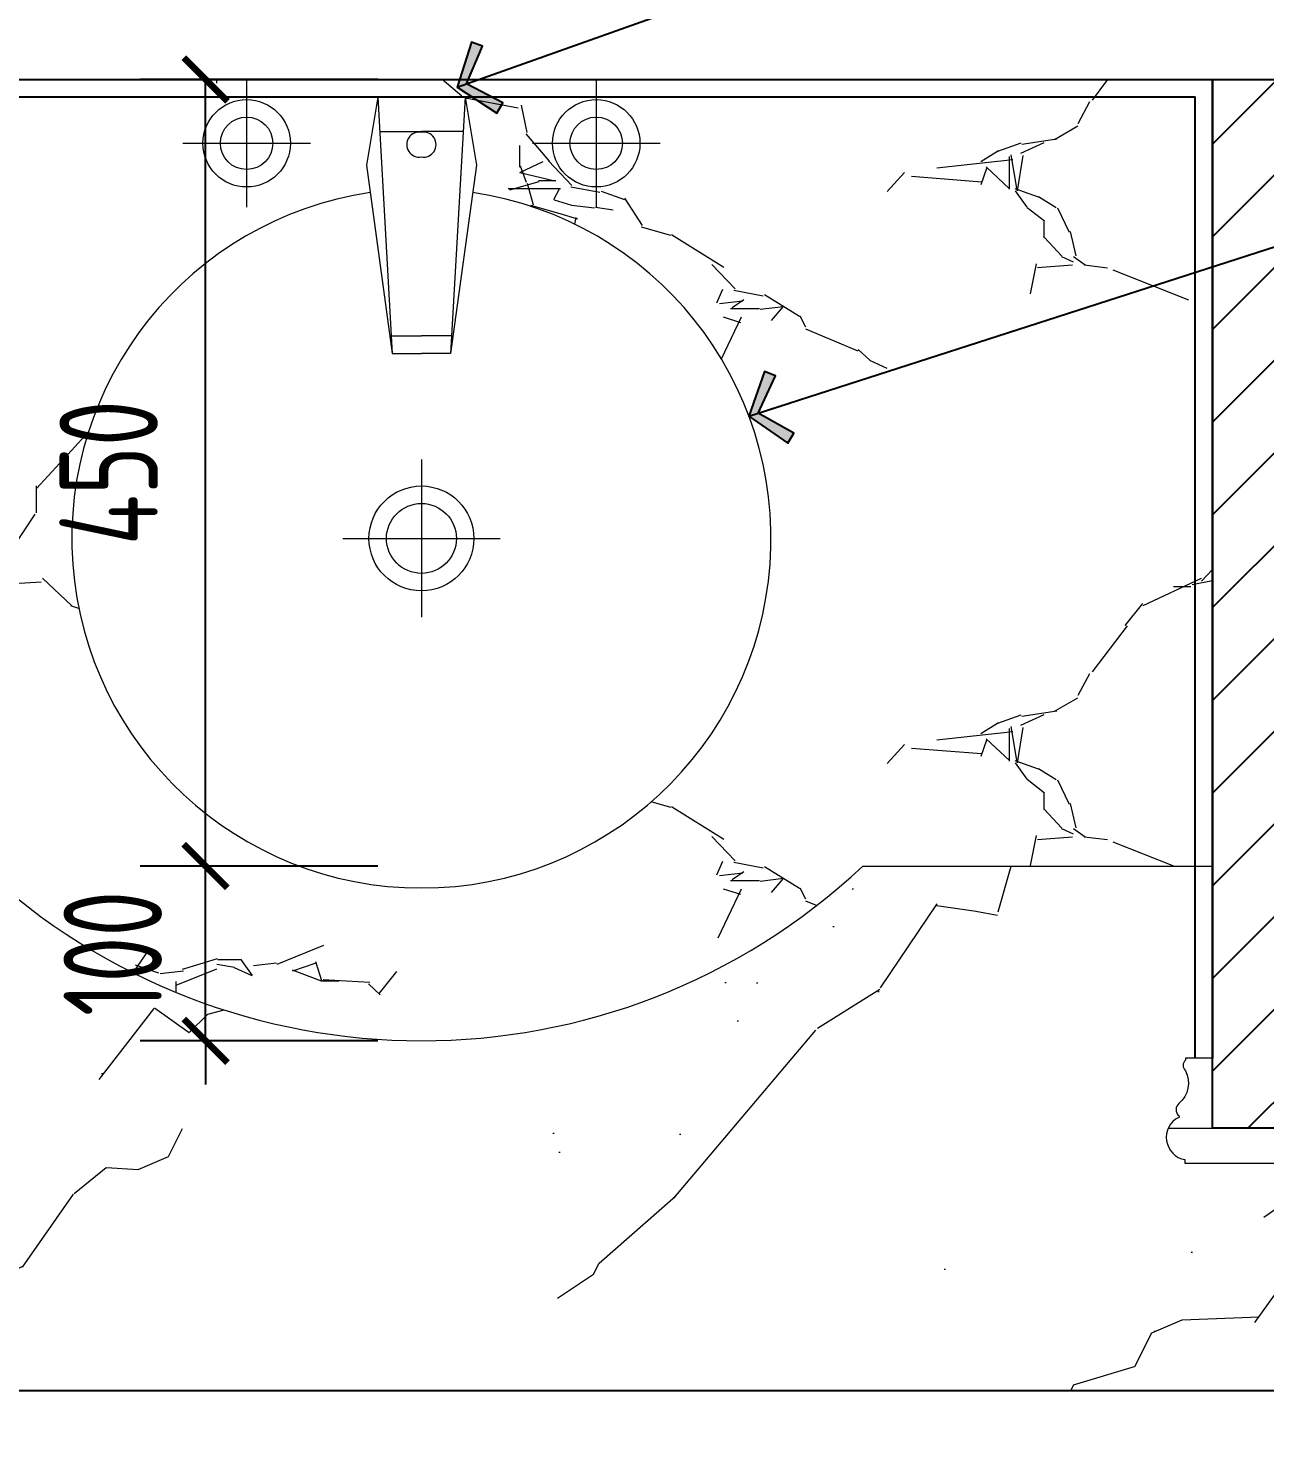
# Model space of a CAD drawing. Header units: millimetres. Extents: x 3162 to 221128, y -144913 to 11496.
# Drawn here: x 171548 to 172256, y -13994 to -13187 of the extents above; entities that cross this region are included whole.
import ezdxf
from ezdxf.xclip import XClip

# ---------------------------------------------------------------- set-up
doc = ezdxf.new("R2010")
doc.units = ezdxf.units.MM
doc.header["$LTSCALE"] = 10
doc.header["$XCLIPFRAME"] = 2
doc.linetypes.add('DASH', pattern=[8.889999999999997, 6.349999999999998, -2.54])
doc.layers.get('Defpoints').update_dxf_attribs({"color": 250})
for name, color, linetype, lineweight in [('Contour【轮廓线】', 94, 'Continuous', 0), ('FC-Hatch【平面填充】', 250, 'Continuous', 0), ('FC-Refe【标注引线】', 2, 'Continuous', 0), ('FF-FIXT【洁具】', 31, 'Continuous', 0), ('Hidden【虚线】', 136, 'DASH', 0), ('RC-dimensions', 44, 'Continuous', 0)]:
    doc.layers.add(name, color=color, linetype=linetype, lineweight=lineweight)
doc.layers.add('WALL_NEW【新建墙体】', color=4, linetype='Continuous')
doc.layers.add('WALL【墙体】', color=7, linetype='Continuous')
doc.styles.add('尺寸标注', font='ARCHS.SHX', dxfattribs={"width": 0.8})
doc.dimstyles.new('海龙1：25', dxfattribs={"dimscale": 25, "dimtxt": 2.25, "dimasz": 1, "dimexe": 1.5, "dimexo": 1, "dimgap": 1, "dimtad": 1, "dimdec": 0, "dimrnd": 5, "dimdsep": 46, "dimtxsty": '尺寸标注', "dimblk": 'ARCHTICK', "dimblk1": 'ARCHTICK', "dimblk2": 'ARCHTICK', "dimcen": 1, "dimclrd": 44, "dimclre": 44, "dimclrt": 2, "dimadec": 0, "dimazin": 0, "dimtfac": 1, "dimtdec": 0, "dimtix": 1, "dimtmove": 2, "dimatfit": 3, "dimldrblk": 'hl_arrow2', "dimfxl": 5, "dimfxlon": 1, "dimarcsym": 0})

# ---------------------------------------------------------------- blocks, each defined once
blk = doc.blocks.new('洗手台40')
at = {"color": 8}
for p, q in [((194.77239015136, 336.5144317056256), (194.77239015136, 263.4855683143396)), ((231.2868218469885, 300.0000000099972), (158.2579584557315, 300.0000000099972)), ((-31.2868218369913, 245.0592119983776), (-31.2868218369913, 154.9407880216167)), ((182.2292947167807, 231.4446210321766), (74.55684995615594, 216.7034478577116)), ((221.1244488094453, 225.0000000099972), (182.2292947167807, 231.4446210321766)), ((221.1244488094453, 225.0000000099972), (74.55684995615594, 216.7034478577116)), ((201.4337083093051, 223.885393120363), (201.4337083093051, 200.0000000099972)), ((221.1244488094453, 225.0000000099681), (221.1244488094453, 200.0000000099972)), ((74.55684995615594, 216.7034478577116), (74.55684995615594, 200.0000000099972)), ((84.65905595188812, 217.1762731822237), (84.65905595188812, 200.0000000099972)), ((13.77239015138912, 200.0000000099972), (-76.3460338253426, 200.0000000099972)), ((74.55684995615594, 183.2965521622826), (74.55684995615594, 200.0000000099972)), ((84.65905595188812, 182.8237268377415), (84.65905595188812, 200.0000000099972)), ((201.4337083093051, 176.1146068996313), (201.4337083093051, 200.0000000099972)), ((221.1244488094453, 175.0000000099971), (221.1244488094453, 200.0000000099972)), ((221.1244488094453, 175.0000000099971), (74.55684995615594, 183.2965521622826)), ((182.2292947167807, 168.5553789877886), (74.55684995615594, 183.2965521622826)), ((221.1244488094453, 175.0000000099971), (182.2292947167807, 168.5553789877886)), ((194.77239015136, 136.5144317056256), (194.77239015136, 63.48556831433961)), ((231.2868218469885, 100.0000000099971), (158.2579584557315, 100.0000000099971))]:
    blk.add_line(p, q, dxfattribs=at)
for centre, radius in [((194.7723901513891, 300.0000000099972), 25), ((194.7723901513891, 300.0000000099972), 15), ((-31.2868218369913, 200.0000000099972), 30), ((-31.2868218369913, 200.0000000099972), 20), ((194.7723901513891, 100.0000000099971), 25), ((194.7723901513891, 100.0000000099971), 15)]:
    blk.add_circle(centre, radius, dxfattribs=at)
blk.add_arc((-31.2868218369913, 200.0000000099972), 200, 8.423791204247447, 351.5762087957526)
for centre, start, end in [((194.0437390168881, 201.1838002622972), 350.5252287985693, 189.4747712014305), ((194.0437390168881, 198.8161997576971), 170.5252287985695, 9.474771201430505)]:
    blk.add_arc(centre, 7.191400878313288, start, end, dxfattribs=at)
blk = doc.blocks.new('海龙_05091009')
at = {"layer": 'FC-Hatch【平面填充】'}
h = blk.add_hatch(dxfattribs=at)
h.set_pattern_fill('大理石', color=256, scale=80, angle=333, pattern_type=2)
h.set_pattern_definition([(14.98721250000001, (1575.372589352904, -64.30908895426182), (1241.351375111815, 215.9785313980032), [16.14434959999999, -3374.16872]), (41.19859049999996, (1350.090465805479, 22.19526512091397), (1135.500916414929, 1118.390646746497), [58.15978000000001, -4013.02472]), (33.94539589999999, (1326.323460087464, 1.982168237958831), (792.2840801709407, 444.7897550861608), [24.7095112, -5164.287839999998]), (63.00000000000001, (1346.821735660123, 15.78002099797595), (449.0672881909373, -228.8112118687317), [7.199996799999999, -748.7999519999997]), (44.56505110000001, (1564.558297019706, -74.96042422699246), (343.2168194016759, 673.6009315118897), [15.178932, -1578.60896]), (144.469234, (1564.558297019706, -74.96042422699246), (-449.0672829246242, 228.8112155667902), [24.2684968, -5072.115839999999]), (52.2157021, (1513.373739071699, -101.4054231339323), (1821.934552081308, 2465.592503723007), [51.3061416, -5335.838320000001]), (35.13299610000002, (1280.103458860547, 276.035650480866), (3512.353220693107, 2452.759840897297), [118.0948752, -24681.828]), (333, (1336.892180920942, 371.5026143953147), (343.2168178030975, 673.6009322864061), [0, -504]), (37.98310650000001, (1690.114477589923, 345.9104374977651), (1927.78502079079, 1563.180361013861), [79.45413839999998, -8263.229599999997]), (54.43911039999998, (1727.673782445126, -8.57806220070779), (3987.085911443302, 5604.78592154266), [112.8574336, -23587.2016]), (55.87498360000002, (1510.670519158069, 178.7577395172993), (2165.151341363035, 3139.19346390183), [58.0482544, -12132.0848]), (49.75948000000007, (1393.851693727462, 60.50342442151305), (1478.717739676675, 1791.991573602504), [125.7425912, -13077.228]), (333, (1324.01415393535, 96.50159359319514), (343.2168178030975, 673.6009322864061), [0, -504]), (333, (1327.555675865507, 85.61440001203663), (343.2168178030975, 673.6009322864061), [0, -504]), (333, (1396.433944124255, 95.93254014057676), (343.2168178030975, 673.6009322864061), [0, -504]), (333, (1422.417286641917, 182.6026984941818), (343.2168178030975, 673.6009322864061), [0, -504]), (32.03624340000004, (1475.081118778631, 156.4876948008677), (792.2840719578523, 444.7897585500109), [41.98285120000001, -8774.416]), (333, (1509.993236342554, 177.536071205599), (343.2168178030975, 673.6009322864061), [0, -504]), (333, (1440.522146650764, 182.4605095879378), (343.2168178030975, 673.6009322864061), [0, -504]), (333, (1484.21259924474, 214.6950623249977), (343.2168178030975, 673.6009322864061), [0, -504]), (333, (1429.500109366454, 160.8285434216886), (343.2168178030975, 673.6009322864061), [0, -504]), (23.19442889999998, (1666.423395635414, -17.77317588461665), (792.2841054818228, 444.7897195984968), [18.7446008, -3917.621200000001]), (63.00000000000001, (1656.617201567424, -37.01891538147538), (449.0672881909373, -228.8112118687317), [21.5999984, -734.3999679999997]), (16.66778010000003, (1621.654070873824, -47.4869316874756), (2033.635493811864, 660.7682234252862), [36.4965752, -7627.78392]), (63.00000000000001, (1618.385337822932, -53.9021815128508), (449.0672881909373, -228.8112118687317), [7.199996799999999, -748.7999519999997]), (12.80557099999995, (1590.967770070725, -60.13410166584073), (1241.351377112339, 215.9785471857135), [28.1169, -5876.43176]), (333, (1547.958731033323, 18.72680498118643), (343.2168178030975, 673.6009322864061), [0, -504]), (333, (1668.122709029943, -16.87071620449933), (343.2168178030975, 673.6009322864061), [0, -504]), (333, (1668.122709029943, -16.87071620449933), (343.2168178030975, 673.6009322864061), [0, -504]), (2.357753500000008, (1683.652941049142, -10.39056903633536), (1690.418676736538, -12.83269654880882), [44.05814160000001, -4582.04688]), (333, (1689.256925721827, 28.47583480897811), (343.2168178030975, 673.6009322864061), [0, -504]), (119.3099319999999, (1690.114477589923, 345.9104374977651), (-554.9177643962574, 1131.22333714176), [51.91993679999999, -5399.67352]), (341.13010235, (1595.168675080982, 281.1572554451995), (4833.889660654136, -1614.511172777954), [50.9116848, -10640.5424]), (20.86240520000002, (1488.125672378679, 319.5368898946654), (2825.919599340501, 1105.557944392456), [67.96705039999999, -14205.1128]), (347.6208739, (1376.683626818936, 343.9964570965058), (3037.62054449714, -699.2663033544562), [114.0946975999999, -11865.84719999999]), (333, (1434.632379480812, 367.1148719010636), (343.2168178030975, 673.6009322864061), [0, -504]), (351.4349488, (1543.235615339617, 226.8109837395823), (2139.485954396335, -241.6439154804947), [22.7684016, -4758.595279999998]), (349.6992442, (1565.750089971472, 223.4200312521825), (449.0672981576216, -228.8111668869144), [12.52836559999999, -2618.428719999999]), (74.09372299999997, (1578.076533361571, 221.1797708943814), (1504.383109666753, 5172.828906972029), [62.3653728, -13034.3624]), (333, (1535.383758139978, 279.4488077068927), (343.2168178030975, 673.6009322864061), [0, -504]), (333, (1595.575991515121, 282.5407557620312), (343.2168178030975, 673.6009322864061), [0, -504]), (333, (1495.234687012787, 236.3271275711704), (343.2168178030975, 673.6009322864061), [0, -504]), (333, (1510.991300705849, 409.9521070472837), (343.2168178030975, 673.6009322864061), [0, -504]), (333, (1474.648853316095, 392.1388370914574), (343.2168178030975, 673.6009322864061), [0, -504]), (17.14490259999994, (1610.366831448111, 374.4227693778449), (2033.635493106662, 660.7682246893833), [56.85771599999998, -11883.2616]), (27.58294469999995, (1551.636691068539, 343.7416519256367), (792.2841028408569, 444.7897141689042), [66.2613032, -13848.6104]), (333, (1611.198046385114, 374.5607853317306), (343.2168178030975, 673.6009322864061), [0, -504]), (333, (1528.831190117896, 373.6142547077978), (343.2168178030975, 673.6009322864061), [0, -504]), (333, (1611.198046385114, 374.5607853317306), (343.2168178030975, 673.6009322864061), [0, -504]), (333, (1551.17238806287, 342.6579089672923), (343.2168178030975, 673.6009322864061), [0, -504]), (48.06858279999997, (1643.344136587773, 264.6913833708968), (1478.717734638305, 1791.991576644941), [18.6290088, -3893.46288]), (63.00000000000001, (1655.792795809611, 278.5503442691224), (449.0672881909373, -228.8112118687317), [75.59999999999998, -680.4000000000002]), (23.19442889999998, (1878.738363336611, 520.5068558447018), (792.2841054818228, 444.7897195984968), [18.7446008, -3917.621200000001]), (333, (1681.416521705243, 441.1908483972584), (343.2168178030975, 673.6009322864061), [0, -504]), (333, (1692.173325018018, 426.6272862242548), (343.2168178030975, 673.6009322864061), [0, -504]), (333, (1641.797748031553, 470.4602004740482), (343.2168178030975, 673.6009322864061), [0, -504]), (333, (1754.36652119756, 513.0129977723989), (343.2168178030975, 673.6009322864061), [0, -504]), (26.13010230000004, (1780.523829606318, 449.3384293195922), (792.2841064144502, 444.7897196688073), [35.99999840000001, -7523.999679999999]), (63.00000000000001, (1752.739611385448, 394.8088307520666), (449.0672881909373, -228.8112118687317), [61.19999839999999, -694.799984]), (333, (1753.359887953942, 395.8567929222045), (343.2168178030975, 673.6009322864061), [0, -504]), (356.1985905, (1860.500723934507, 521.7186510413958), (1690.418671228329, -12.83270382576938), [18.2778568, -3820.07168]), (39.03751099999994, (1851.320796297216, 514.2749353285217), (1135.500912161022, 1118.39064111603), [11.818628, -2470.09344]), (39.03751099999994, (1842.140864691959, 506.8312153523983), (1135.500912161022, 1118.39064111603), [11.818628, -2470.09344]), (54.86989759999999, (1812.84449866935, 465.1932170418514), (2165.15137829361, 3139.193446897884), [50.91168479999999, -10640.54239999999]), (63.00000000000001, (1895.967907687926, 527.8894641321747), (449.0672881909373, -228.8112118687317), [18.0000016, -737.999984]), (333, (1858.08108543705, 575.4763854578486), (343.2168178030975, 673.6009322864061), [0, -504])])
edge = h.paths.add_edge_path()
edge.add_line((2321.243279597679, 937.5224734515867), (2320.000000000037, 937.5224734515867))
edge.add_line((2320.000000000037, 937.5224734515867), (2320, 982.5224734515832))
edge.add_line((2320, 982.5224734515832), (2379.625000003136, 982.5224734516304))
edge.add_line((2379.625000003136, 982.5224734516304), (2379.625000003128, 997.1561478196637))
edge.add_line((2379.625000003128, 997.1561478196637), (2400.599579224872, 997.156147819678))
edge.add_line((2400.599579224872, 997.156147819678), (2400.599579222588, 1014.694195209271))
edge.add_line((2400.599579222588, 1014.694195209271), (2396.500000001368, 1014.694195209267))
edge.add_line((2396.500000001368, 1014.694195209267), (2396.500000001353, 1029.143232837046))
edge.add_ellipse((2408.650000000278, 1023.39182408524), major_axis=(-8.591347391677326, 8.591347391677326), ratio=0.9999999999849964, start_angle=-30.367717521194777, end_angle=45.00000000048118, ccw=False)
edge.add_ellipse((2433.388642290527, 918.4525327361116), major_axis=(-0.09305673498679147, 119.9626939101849), ratio=0.9999999997414024, start_angle=342.4479810667443, end_angle=373.35889258860044, ccw=False)
edge.add_ellipse((2517.764826339823, 1171.7420876178), major_axis=(1.729449881482552, 147.0286309752031), ratio=0.999999999723832, start_angle=161.5022176041932, end_angle=176.9432310338973)
edge.add_ellipse((2515.223061127574, 1154.520208189082), major_axis=(-91.70875193011457, 91.70875193011456), ratio=0.9999999999995047, start_angle=131.8947845400374, end_angle=141.4866323429572)
edge.add_ellipse((2532.529512476504, 1006.531890273389), major_axis=(-13.65154796016119, 13.65154796016119), ratio=0.9999999999983596, start_angle=288.4569078769873, end_angle=322.9030174347773)
edge.add_ellipse((2534.019482170079, 1026.119634972248), major_axis=(5.920311599399759, 5.920311599399776), ratio=0.9999999999975128, start_angle=232.2897858302357, end_angle=289.0629324597223)
edge.add_ellipse((2489.269749677879, 1350.94828343697), major_axis=(-0.05919768390635017, 336.2688118382371), ratio=0.9999999997363276, start_angle=173.9083078491707, end_angle=187.8200444774341, ccw=False)
edge.add_ellipse((2443.838092152699, 931.0959119207691), major_axis=(-0.0253909486387245, 86.03668006579062), ratio=0.9999999997431008, start_angle=353.4387973684427, end_angle=373.2694629699254)
edge.add_line((2419.400420777442, 1013.939192475736), (2419.400420775448, 997.1561478196927))
edge.add_line((2419.400420775448, 997.1561478196927), (2429.574999997961, 997.1561478197))
edge.add_line((2429.574999997961, 997.1561478197), (2440.374999996842, 997.1561478197071))
edge.add_line((2440.374999996842, 997.1561478197071), (2440.37499999685, 982.5224734516812))
edge.add_line((2440.37499999685, 982.5224734516812), (3121.495011010776, 982.5224734522343))
edge.add_arc((3105.497971753786, 989.9447767670572), 17.63507446785964, 335.1096515156199, 392.8315172542846)
edge.add_arc((3144.068385007893, 1015.811013415485), 28.81009219572102, 183.0838361765841, 214.4681608903187, ccw=False)
edge.add_line((3115.300013084977, 1014.26111366694), (3115.300013084925, 1023.546582887171))
edge.add_arc((3111.51203329274, 1023.191576657311), 3.804578863584172, 5.354072615896152, 84.64592781936508)
edge.add_line((3111.867039493823, 1026.979556452192), (3111.867039493809, 1041.58949985724))
edge.add_arc((3111.344316802068, 1045.545196140072), 3.990084221477241, 277.5276960135319, 352.4723039864749)
edge.add_line((3115.300013084903, 1045.022473448331), (3134.999999999964, 1045.022473448345))
edge.add_line((3134.999999999964, 1045.022473448345), (3134.999999999964, 1125.000000000003))
edge.add_line((3134.999999999964, 1125.000000000003), (3084.999999999936, 1125.000000000003))
edge.add_line((3084.999999999936, 1125.000000000003), (2369.999999999985, 1124.999999999996))
edge.add_line((2369.999999999985, 1124.999999999996), (2319.999999999978, 1124.999999999996))
edge.add_line((2319.999999999978, 1124.999999999996), (2319.999999999978, 1075.000000000011))
edge.add_line((2319.999999999978, 1075.000000000011), (2199.999999999978, 1075.000000000011))
edge.add_line((2199.999999999978, 1075.000000000011), (2199.999999999978, 1225.000000000004))
edge.add_line((2199.999999999978, 1225.000000000004), (1999.999999999978, 1225.000000000004))
edge.add_arc((1747.499999999971, 1493.781249999982), 368.7812499999879, 226.7889455147223, 313.2110544852801, ccw=False)
edge.add_line((1494.999999999978, 1224.999999999996), (1294.999999999978, 1224.999999999996))
edge.add_line((1294.999999999978, 1224.999999999996), (1294.999999999978, 1075.000000000014))
edge.add_line((1294.999999999978, 1075.000000000014), (1174.999999999978, 1075.000000000014))
edge.add_line((1174.999999999978, 1075.000000000014), (1174.999999999978, 75.04494690475985))
edge.add_line((1174.999999999978, 75.04494690475984), (1345.000000003965, 75.04494690475984))
edge.add_line((1345.000000003965, 75.04494690475984), (1344.99999971041, 94.74493292564148))
edge.add_arc((1344.477276959718, 98.70062920068813), 3.990084221479356, 277.5276968673742, 352.4723048402792)
edge.add_line((1348.432973250347, 98.17790656789292), (1363.042916655395, 98.17790678560051))
edge.add_arc((1366.830896444982, 98.53291304312731), 3.804578863582156, 185.3540730343823, 275.3540734690384)
edge.add_line((1367.185902731246, 94.74493325623187), (1372.66155999506, 94.74493333779901))
edge.add_arc((1374.211460171966, 65.97656143796121), 28.81009219571755, 55.53183996359951, 93.0838370297185, ccw=False)
edge.add_arc((1400.077696245607, 104.5469750775301), 17.63507446785494, 237.168483599412, 274.8445548097826)
edge.add_line((1401.567026231205, 86.97490212978664), (1401.567026279124, 83.75941827702991))
edge.add_line((1401.567026279124, 83.75941827702991), (1404.99999987021, 83.75941832818353))
edge.add_line((1404.99999987021, 83.75941832818353), (1405.000000000065, 75.04494690474529))
edge.add_line((1405.000000000065, 75.04494690474529), (2107.134498701467, 75.04494690474166))
edge.add_line((2107.134498701467, 75.04494690474166), (2107.134498831321, 83.75941832817989))
edge.add_line((2107.134498831321, 83.75941832817989), (2110.567472422408, 83.75941827702626))
edge.add_line((2110.567472422408, 83.75941827702626), (2110.567472470328, 86.974902129783))
edge.add_arc((2112.056802455925, 104.5469750775264), 17.63507446785494, 265.1554451902175, 302.8315164007059)
edge.add_arc((2137.923038529567, 65.97656143795757), 28.81009219571756, 93.08383532275468, 124.46816003632819, ccw=False)
edge.add_line((2136.373139209732, 94.7449333839686), (2145.658608429963, 94.74493324565263))
edge.add_arc((2145.30360225655, 98.53291304312373), 3.804578863582156, 275.3540717621044, 354.6459269656176)
edge.add_line((2149.091582046138, 98.17790678559686), (2163.701525451186, 98.1779065678893))
edge.add_arc((2167.657221741814, 98.70062920068449), 3.990084221479356, 187.5276951597206, 262.4723031326258)
edge.add_line((2167.134498991123, 94.74493292563784), (2167.134498697567, 75.0449469047562))
edge.add_line((2167.134498697567, 75.0449469047562), (3134.999999999964, 75.04494690475258))
edge.add_line((3134.999999999964, 75.04494690475258), (3134.999999999964, 105.0224734562252))
edge.add_line((3134.999999999964, 105.0224734562252), (3115.300013085675, 105.0224734562107))
edge.add_arc((3111.344316802839, 104.4997507644584), 3.990084221477241, 7.527696013680437, 82.47230398657852)
edge.add_line((3111.867039494573, 108.455447047294), (3111.867039494559, 123.0653904523424))
edge.add_arc((3111.512033293475, 126.8533702472232), 3.804578863586188, 275.3540721806349, 365.3540726154599)
edge.add_line((3115.30001308566, 127.2083764770541), (3115.300013085682, 132.684033740843))
edge.add_arc((3144.068385008614, 134.2339334891039), 28.81009219571645, 145.5318391101509, 183.0838361760191, ccw=False)
edge.add_arc((3105.497971754456, 160.1001701374625), 17.63507446785693, 327.1684827452268, 364.8445539560461)
edge.add_line((3123.070044724395, 161.5894998612275), (3126.285528577151, 161.5894998612311))
edge.add_line((3126.285528577151, 161.5894998612311), (3126.285528577151, 167.569064975607))
edge.add_arc((3134.99999999992, 982.5224734522452), 814.9999999999188, 183.1651803021789, 269.38734730299905, ccw=False)
at = {"layer": 'FF-FIXT【洁具】'}
h = blk.add_hatch(dxfattribs=at)
h.set_pattern_fill('AA大理石深SC800', color=8, scale=700, pattern_type=2)
h.set_pattern_definition([(177.769103, (2571252.35094, -1700751.01409001), (-700.0000218348542, -2.69020922067e-05), [40.03034, -8366.340499999998]), (28.1136392, (2571232.35096, -1700713.61610001), (700.0000027853148, 327.2319676459456), [26.45460999999999, -5529.008239999996]), (76.6298055, (2571232.35096, -1700660.63569001), (-1.04846836949e-05, 327.2319275039206), [14.41495999999999, -3012.719009999998]), (106.9928189999999, (2571235.68429, -1700637.26199001), (6.7219320804e-06, 327.231922176649), [11.40565999999999, -2383.788749999999]), (21.83558970000001, (2571232.35096, -1700613.88829001), (699.9999951685005, 327.231900595305), [25.13679, -5253.585259999999]), (17.3096175, (2571235.68429, -1700607.65528001), (700.0000144967167, 327.2319688743376), [10.47438, -2189.14444]), (162.690382, (2571212.35098, -1700749.45582001), (-700.0000324685388, 327.2319081532297), [20.94876, -2178.67006]), (125.490837, (2571192.35093, -1700743.22281001), (-4.31308433024e-05, 327.2319010970212), [17.22433999999999, -1188.48149]), (162.690382, (2571182.35094, -1700729.19859001), (-700.0000324685388, 327.2319081532297), [10.47438, -2189.14444]), (136.925518, (2571172.35095, -1700726.08212001), (-1.94120411301e-05, 327.2319100642796), [22.81649999999999, -935.4751699999997]), (3.344234399999999, (2571129.01766, -1700712.05790001), (700.0000129823732, 4.66680983385e-05), [26.71214, -5582.84048]), (10.5914065, (2571112.35094, -1700715.17437001), (1400.000030953868, 327.2319727253873), [16.95554, -3543.70772]), (0, (2571102.350957402, -1700715.174386235), (700, 327.23194), [9.999997, -689.99994]), (103.370194, (2571232.35096, -1700713.61610001), (-5.47624203248e-05, 327.2319113169932), [14.41489, -3012.71901]), (90, (2571229.017623402, -1700699.591896235), (700, -4.29e-14), [10.907729, -316.32419]), (90, (2571229.017623402, -1700688.684146235), (700, -4.29e-14), [10.907729, -316.32419]), (78.99512109999998, (2571229.017629999, -1700677.77645001), (-2.71813171915e-05, 327.2319558919686), [17.46184999999998, -3649.521889999999]), (90, (2571232.350960402, -1700626.354256234), (700, -4.29e-14), [12.465978, -314.76592]), (6.6658365, (2571222.35097, -1700609.21355001), (699.9999705167868, 1.27228728733e-05), [13.42411, -2805.632620000001]), (160.679045, (2571222.35097, -1700609.21355001), (-699.9999936553146, 327.2319330049835), [14.12907999999999, -2952.978349999998]), (47.48599590000001, (2570939.01764, -1700814.90218001), (700.0000004575118, 654.4639247861652), [14.79793, -3092.76646]), (6.157180300000002, (2570949.017630001, -1700803.99450001), (2800.00001973066, 327.231928429934), [43.58473, -9109.2134]), (31.9352432, (2570992.350990001, -1700799.31969001), (699.9999716429121, 327.2319318524933), [11.78345, -2462.74511]), (19.3209546, (2571002.350980001, -1700793.08675001), (699.9999959398247, 327.2319281180617), [14.12908, -2952.97835]), (8.856872300000001, (2571015.6843, -1700788.41201001), (699.9999634920426, 5.45515681655e-05), [20.24134, -2105.10111]), (30.29957, (2571035.684279999, -1700785.29547001), (700.0000165525327, 327.2319737808297), [15.44284, -3227.55244]), (61.8626245, (2571049.0176, -1700777.50426001), (-3.71941187932e-05, 327.2319357782109), [14.13664, -1470.21231]), (52.94733950000001, (2571055.684295, -1700765.03832401), (700.0000045539502, 981.6958246126093), [33.192334, -6937.19747]), (51.26399599999999, (2571075.68431, -1700738.54807001), (699.9999970027452, 981.6958528730936), [15.98128, -3340.083040000001]), (25.0548758, (2571085.684300001, -1700726.08212001), (699.9999991529894, -3.3399269572e-06), [36.79571, -735.9142700000001]), (47.48599590000001, (2571119.0176, -1700710.49963001), (700.0000004575118, 654.4639247861652), [14.79793, -3092.76646]), (31.9352432, (2571129.01766, -1700699.59188001), (699.9999716429121, 327.2319318524933), [11.78345, -2462.74511]), (56.6470201, (2571139.017650001, -1700693.35894001), (700.0000012262352, 981.6958188050078), [24.25143, -5068.55181]), (90, (2571152.350956401, -1700673.101726234), (700, -4.29e-14), [15.582476, -311.64945]), (47.48599590000001, (2571152.35097, -1700657.51922001), (700.0000004575118, 654.4639247861652), [29.59586, -3077.96853]), (47.48599590000001, (2571172.35095, -1700635.70372001), (700.0000004575118, 654.4639247861652), [14.79793, -3092.76646]), (19.3209546, (2571182.35094, -1700624.79604001), (699.9999959398247, 327.2319281180617), [14.12908, -2952.97835]), (56.23782330000001, (2571195.684330001, -1700620.12130001), (699.9999625357982, 981.6958534515601), [29.98968000000001, -6267.840880000002]), (25.0548758, (2571015.6843, -1700794.64495001), (699.9999991529894, -3.3399269572e-06), [14.71827, -757.9917100000001]), (80.6556929, (2571012.35097, -1700814.90218001), (2.62425482442e-05, 327.2319152333424), [20.52966999999998, -4290.693539999995]), (160.679045, (2571025.68429, -1700819.57692001), (-699.9999936553146, 327.2319330049835), [14.12907999999999, -2952.978349999998]), (148.064756, (2571035.684279999, -1700825.80993001), (-699.9999670738925, 327.2319416263366), [11.78345, -2462.74511]), (115.424913, (2571042.35094, -1700839.83415001), (-700.0000289623572, 1636.159719665724), [15.52816999999999, -3245.382769999999]), (103.370194, (2571045.68427, -1700853.85837001), (-5.47624203248e-05, 327.2319113169932), [14.41489, -3012.71901]), (144.961427, (2571052.35093, -1700858.53311001), (-700.0000265047787, 654.4638883816218), [8.142330000000001, -1701.74844]), (173.334163, (2571065.68432, -1700860.09138001), (-699.9999705167868, 1.88315250074e-05), [13.42411, -2805.632620000001]), (158.418473, (2571109.01761, -1700877.23207001), (-4199.999994717964, 1636.159741988217), [46.60026000000001, -9739.449300000004]), (78.99512109999998, (2571022.35096, -1700875.67387001), (-2.71813171915e-05, 327.2319558919686), [17.46184999999998, -3649.521889999999]), (4.4550498, (2571025.68429, -1700858.53311001), (700.0000103780479, 4.37183556468e-05), [20.06059999999999, -4192.667779999996]), (154.945124, (2571045.68427, -1700856.97491001), (-699.9999991529895, -8.964658238e-07), [7.359169999999998, -765.3508099999997]), (132.514004, (2571039.01761, -1700853.85837001), (-699.9999993152568, 654.4639260078957), [14.79793, -3092.76646]), (90, (2571029.017627402, -1700842.950636235), (700, -4.29e-14), [9.349487, -317.88246]), (142.076999, (2571029.01762, -1700833.60114001), (-700.0000234849623, 654.4638439168956), [12.67686, -2649.46857]), (125.490837, (2571019.01763, -1700825.80993001), (-4.31308433024e-05, 327.2319010970212), [11.48294, -1194.22296]), (99.34430699999999, (2571012.35097, -1700816.46045001), (-2.56714207794e-05, 327.2319152333425), [20.52959999999999, -4290.693539999995]), (90, (2571009.017626401, -1700814.902196235), (700, -4.29e-14), [18.698967, -308.53291]), (136.925518, (2571009.01764, -1700814.90218001), (-1.94120411301e-05, 327.2319100642796), [18.25319999999998, -940.0384699999997]), (70.3775316, (2570992.350990001, -1700811.78571001), (1.97212043057e-05, 327.2319139182212), [9.92593, -2074.51804]), (175.54495, (2570992.350990001, -1700811.78571001), (-700.0000158154352, -2.36266839246e-05), [40.12119999999995, -4172.607179999995]), (148.064756, (2571589.01762, -1700888.13982001), (-699.9999670738925, 327.2319416263366), [23.56697, -2450.96166]), (35.0385725, (2571549.01766, -1700883.46508001), (700.0000322160538, 654.4638822729693), [8.142329999999994, -1701.748439999999]), (6.6658365, (2571565.68431, -1700883.46508001), (699.9999705167868, 1.27228728733e-05), [13.42411, -2805.632620000001]), (162.690382, (2571555.68432, -1700891.25629001), (-700.0000324685388, 327.2319081532297), [10.47438, -2189.14444]), (64.57508639999999, (2571542.35093, -1700919.30480001), (699.9999828757738, 1636.159742388292), [31.05627, -3229.8546]), (0, (2571549.017625401, -1700883.465096235), (700, 327.23194), [16.666664, -683.3332799999997]), (118.137375, (2571592.35095, -1700894.37283001), (-2.16776039619e-05, 327.231902767106), [7.068319999999999, -1477.28063]), (157.435521, (2571622.350990001, -1700906.83878001), (-699.9999874848523, 327.2318952315563), [32.48693, -6789.768370000001]), (136.925518, (2571629.01765, -1700913.07179001), (-1.94120411301e-05, 327.2319100642796), [9.126599999999991, -949.1650699999997]), (154.945124, (2571639.017640001, -1700917.74653001), (-699.9999991529895, -8.964658238e-07), [11.03871999999999, -761.6712599999997]), (49.4476465, (2571572.35097, -1700889.69809001), (700.0000125685068, 981.6957893253647), [10.25416, -2143.11958]), (51.26399599999999, (2571349.017650001, -1700621.67950001), (699.9999970027452, 981.6958528730936), [15.98128, -3340.083040000001]), (136.925518, (2571349.017650001, -1700621.67950001), (-1.94120411301e-05, 327.2319100642796), [9.126599999999991, -949.1650699999997]), (176.655765, (2571342.35099, -1700615.44656001), (-700.0000170658069, -1.58823139973e-05), [26.71213999999999, -5582.840479999997]), (106.9928189999999, (2571315.68428, -1700613.88829001), (6.7219320804e-06, 327.231922176649), [11.40565999999999, -2383.788749999999]), (19.3209546, (2571299.01763, -1700607.65528001), (699.9999959398247, 327.2319281180617), [14.12908, -2952.97835]), (159.49524, (2571315.68428, -1700613.88829001), (-700.0000066322148, 327.2319549341255), [17.79407, -3718.95475]), (180, (2571325.684291403, -1700613.888306235), (-699.9999999999999, 327.2319400000001), [9.999997, -689.99994]), (22.2465213, (2571289.01764, -1700602.98054001), (700.000019810074, 327.231925235397), [28.8113, -6021.557009999998]), (6.6658365, (2571275.68432, -1700604.53881001), (699.9999705167868, 1.27228728733e-05), [13.42411, -2805.632620000001]), (52.1215557, (2571445.684290001, -1700866.32439001), (700.0000224701641, 981.695827684819), [21.71596, -4538.631579999998]), (78.99512109999998, (2571459.01761, -1700849.18363001), (-2.71813171915e-05, 327.2319558919686), [17.46184999999998, -3649.521889999999]), (162.690382, (2571462.35094, -1700832.04294001), (-700.0000324685388, 327.2319081532297), [10.47438, -2189.14444]), (164.332014, (2571452.35095, -1700828.92640001), (-1399.999966877165, 327.2319562889492), [17.30988, -3617.75911]), (104.970339, (2571435.6843, -1700824.25166001), (-3.98452299114e-05, 327.2319457299223), [12.90394, -2696.924020000001]), (109.622468, (2571432.35097, -1700811.78571001), (-1.74366945244e-05, 327.2319139182212), [9.92593, -2074.51804]), (90, (2571429.017626402, -1700802.436246235), (700, -4.29e-14), [12.465978, -314.76592]), (25.0548758, (2571429.01764, -1700805.55270001), (699.9999991529894, -3.3399269572e-06), [14.71827, -757.9917100000001]), (166.8440389999999, (2571449.01762, -1700810.227440009), (-699.999993265624, 327.2319035283254), [20.53905, -1417.1955]), (0, (2571439.017623402, -1700810.227456235), (700, 327.23194), [9.999997, -689.99994]), (15.667986, (2571422.35098, -1700814.90218001), (1399.999966877165, 327.2319562889487), [17.30988, -3617.75911]), (180, (2571439.017623401, -1700814.902196235), (-699.9999999999999, 327.2319400000001), [16.666664, -683.3332799999997]), (180, (2571452.350957402, -1700814.902196235), (-699.9999999999999, 327.2319400000001), [13.333334, -686.6666100000001]), (61.8626245, (2571449.01762, -1700821.135190009), (-3.71941187932e-05, 327.2319357782109), [7.068319999999999, -1477.28063]), (162.690382, (2571459.01761, -1700824.25166001), (-700.0000324685388, 327.2319081532297), [10.47438, -2189.14444]), (173.334163, (2571472.35093, -1700825.80993001), (-699.9999705167868, 1.88315250074e-05), [13.42411, -2805.632620000001]), (171.143127, (2571482.35099, -1700827.36820001), (-699.9999742697107, -6.0616413583e-06), [10.12067, -2115.22178]), (13.15596, (2571292.35097, -1700738.54807001), (699.9999830447252, 327.2319594738101), [13.6927, -1424.04185]), (146.796701, (2571292.35097, -1700738.54807001), (-1400.000000335004, 981.6958515878916), [19.91877999999999, -4163.01753]), (118.137375, (2571275.68432, -1700727.64032001), (-2.16776039619e-05, 327.231902767106), [14.13664, -1470.21231]), (90, (2571269.017625402, -1700727.640336234), (700, -4.29e-14), [12.465978, -314.76592]), (113.1627449999999, (2571269.017660001, -1700727.64032001), (-3.43879354298e-05, 327.231917657527), [8.474339999999998, -1771.13755]), (75.873987, (2571259.0176, -1700746.33935001), (699.9999942343607, 2945.087491457588), [27.31623999999998, -5709.088069999996]), (90, (2571259.017628402, -1700746.339366235), (700, -4.29e-14), [18.698967, -308.53291]), (106.9928189999999, (2571259.0176, -1700727.64032001), (6.7219320804e-06, 327.231922176649), [11.40565999999999, -2383.788749999999]), (90, (2571255.684291401, -1700754.130576235), (700, -4.29e-14), [37.397934, -289.83395]), (95.31360859999994, (2571255.68427, -1700754.13056001), (-1.33451627887e-05, 327.2319124120451), [35.99434999999998, -7522.822299999998]), (83.5762835, (2571249.01761, -1700747.89755001), (3.25516533582e-05, 327.2319689299808), [29.79375, -6226.894520000002]), (90, (2571249.017624401, -1700747.897566235), (700, -4.29e-14), [9.349487, -317.88246]), (76.6298055, (2571249.01761, -1700738.54807001), (-1.04846836949e-05, 327.2319275039206), [14.41495999999999, -3012.719009999998]), (103.370194, (2571252.35094, -1700724.52385001), (-5.47624203248e-05, 327.2319113169932), [14.41489, -3012.71901]), (90, (2571249.017624402, -1700736.989816235), (700, -4.29e-14), [26.490205, -300.7417]), (133.553349, (2571552.35099, -1700872.55733001), (-700.0000129206056, 654.463911546313), [19.35086999999998, -4044.334629999998]), (169.408593, (2571569.017640001, -1700875.67387001), (-1400.000040964506, 327.2319161352875), [16.95554, -3543.70772]), (6.6658365, (2571542.35093, -1700880.34861001), (699.9999705167868, 1.27228728733e-05), [13.42411, -2805.632620000001]), (66.8372549, (2571542.35093, -1700880.34861001), (-2.93983277e-05, 327.2319451916199), [8.474340000000002, -1771.13755]), (148.064756, (2571545.68433, -1700860.09138001), (-699.9999670738925, 327.2319416263366), [35.35042, -2439.17821]), (164.332014, (2571515.68429, -1700841.39242001), (-1399.999966877165, 327.2319562889492), [17.30988, -3617.75911]), (122.690182, (2571499.01764, -1700836.71768001), (-699.9999866171521, 981.6958593105068), [18.51521, -3869.681550000001]), (160.679045, (2571489.017650001, -1700821.135190009), (-699.9999936553146, 327.2319330049835), [14.12907999999999, -2952.978349999998]), (169.408593, (2571475.68433, -1700816.46045001), (-1400.000040964506, 327.2319161352875), [16.95554, -3543.70772]), (133.553349, (2571459.01761, -1700813.34398001), (-700.0000129206056, 654.463911546313), [19.35086999999998, -4044.334629999998]), (130.552353, (2571445.684290001, -1700799.31969001), (-700.0000040015947, 981.6957954340172), [20.50832, -2132.86542]), (102.074477, (2571432.35097, -1700783.73727001), (-2.49528483418e-05, 327.2319044156633), [15.93501, -3330.417369999999]), (169.408593, (2571429.01764, -1700768.15478001), (-1400.000040964506, 327.2319161352875), [33.91108, -3526.752180000001]), (139.920946, (2571395.68427, -1700761.92177001), (-700.0000023715312, 654.463880851339), [21.78204, -4552.443559999999]), (154.945124, (2571379.017619999, -1700747.89755001), (-699.9999991529895, -8.964658238e-07), [11.03871999999999, -761.6712599999997]), (90, (2571369.017623402, -1700743.222826235), (700, -4.29e-14), [29.60669600000001, -297.62523]), (0, (2571355.684296402, -1700713.616116235), (700, 327.23194), [13.333334, -686.6666100000001]), (14.9560981, (2571332.350930001, -1700719.84911001), (1399.999985273958, 327.2319452721304), [24.15147, -5047.661919999999]), (31.9352432, (2571322.35094, -1700726.08212001), (699.9999716429121, 327.2319318524933), [11.78345, -2462.74511]), (61.8626245, (2571315.68428, -1700738.54807001), (-3.71941187932e-05, 327.2319357782109), [14.13664, -1470.21231]), (17.3096175, (2571305.68429, -1700741.66454001), (700.0000144967167, 327.2319688743376), [10.47438, -2189.14444]), (118.137375, (2571305.68429, -1700741.66454001), (-2.16776039619e-05, 327.231902767106), [7.068319999999999, -1477.28063]), (4.4550498, (2571262.35093, -1700738.54807001), (700.0000103780479, 4.37183556468e-05), [40.12119999999995, -4172.607179999995]), (51.26399599999999, (2571252.35094, -1700751.01409001), (699.9999970027452, 981.6958528730936), [15.98128, -3340.083040000001]), (0, (2571305.684290402, -1700727.640336234), (700, 327.23194), [16.666664, -683.3332799999997]), (166.8440389999999, (2571305.68429, -1700727.64032001), (-699.999993265624, 327.2319035283254), [13.6927, -1424.04185]), (171.143127, (2571292.35097, -1700724.52385001), (-699.9999742697107, -6.0616413583e-06), [20.24134, -2105.10111]), (142.076999, (2571272.35099, -1700721.40738001), (-700.0000234849623, 654.4638439168956), [12.67686, -2649.46857]), (118.137375, (2571262.35093, -1700713.61610001), (-2.16776039619e-05, 327.231902767106), [14.13664, -1470.21231]), (90, (2571235.684290402, -1700646.611486235), (700, -4.29e-14), [9.349487, -317.88246]), (171.143127, (2571265.684330001, -1700606.097080011), (-699.9999742697107, -6.0616413583e-06), [10.12067, -2115.22178]), (154.945124, (2571275.68432, -1700610.77182001), (-699.9999991529895, -8.964658238e-07), [11.03871999999999, -761.6712599999997]), (125.490837, (2571275.68432, -1700610.77182001), (-4.31308433024e-05, 327.2319010970212), [11.48294, -1194.22296]), (0, (2571255.684291401, -1700601.422356234), (700, 327.23194), [13.333334, -686.6666100000001]), (17.3096175, (2571245.68428, -1700604.53881001), (700.0000144967167, 327.2319688743376), [10.47438, -2189.14444])])
h.paths.add_polyline_path([(2199.999999999978, 1675.000000000003), (1847.499999999978, 1675), (1847.499999999978, 1663.485568304397, -0.4142135623730951), (1872.499999999978, 1638.485568304397, -1), (1822.499999999978, 1638.485568304397, -0.4142135623730951), (1847.499999999978, 1663.485568304397), (1847.499999999978, 1675), (1647.499999999978, 1675), (1647.499999999978, 1663.485568304397, -0.414213562373095), (1672.499999999978, 1638.485568304397, -1), (1622.499999999978, 1638.485568304397, -0.4142135623730951), (1647.499999999978, 1663.485568304397), (1647.499999999978, 1675), (1294.999999999978, 1674.999999999996), (1294.999999999978, 1224.999999999996), (1494.999999999978, 1224.999999999996, 0.3960396039604137), (1999.999999999978, 1225.000000000004), (2199.999999999978, 1225.000000000004)])
h.paths.add_polyline_path([(1718.201240739312, 1610.268674099108), (1716.055378977799, 1625.942472869789), (1722.499999999978, 1664.837626962453), (1747.499999999978, 1664.837626962453), (1772.499999999978, 1664.837626962453), (1778.944621022187, 1625.942472869789), (1776.798759260673, 1610.268674099105, -13.57881111085223)], flags=16)
h.paths.add_polyline_path([(1717.499999999978, 1412.426356316016, -1), (1777.499999999978, 1412.426356316016, -1)], flags=0)
h.paths.add_polyline_path([(1727.499999999978, 1412.426356316016, -1), (1767.499999999978, 1412.426356316016, -1)], flags=0)
h.paths.add_polyline_path([(1730.796552152264, 1518.270028109164), (1723.614606889597, 1645.146886462313), (1747.499999999978, 1645.146886462313), (1771.385393110373, 1645.146886462313), (1764.203447847692, 1518.270028109164), (1747.499999999978, 1518.270028109164)], flags=0)
h.paths.add_polyline_path([(1747.499999999992, 1644.850214256246, -1.180720478596001), (1747.499999999978, 1630.663620083545, -1.180720478596001)], flags=0)
at = {"layer": 'WALL_NEW【新建墙体】'}
h = blk.add_hatch(dxfattribs=at)
h.set_pattern_fill('ANSI31', color=8, scale=11.81102362204724)
h.set_pattern_definition([(45, (1257.134498701554, 1075.000000000014), (-26.51650429449553, 26.51650429449553), [])])
h.paths.add_polyline_path([(1294.999999999978, 1675), (1174.999999999978, 1675), (1174.999999999978, 1075.000000000014), (1294.999999999978, 1075.000000000014)])
h.paths.add_polyline_path([(2319.999999999978, 1674.999999999996), (2199.999999999978, 1674.999999999996), (2199.999999999978, 1075.000000000011), (2319.999999999978, 1075.000000000011)])
h.paths.add_polyline_path([(3374.999999999978, 1675.000000000014), (3134.999999999964, 1674.999999999989), (3134.999999999964, 1025.02247345238), (3374.999999999978, 1025.02247345238)])
h.paths.add_polyline_path([(3374.999999999978, 75.04494690478168), (3374.999999999978, 125.0224734523799), (3134.999999999964, 125.0224734523799), (3134.999999999964, 75.04494690475258), (2157.13449870154, 75.0449469047562), (2157.134498701555, -44.95505309524015), (3374.999999999978, -44.95505309523287)])
h.paths.add_polyline_path([(1294.999999999978, -44.95505309524015), (1354.999999999978, -44.95505309524015), (1354.999999999964, 75.04494690475984), (1174.999999999978, 75.04494690475984), (1174.999999999978, -259.9775265476345), (1294.999999999978, -259.9775265476201)])
at = {"layer": 'FF-FIXT【洁具】'}
blk.add_lwpolyline([(1494.999999999978, 1224.999999999996, 0.3960396039604138), (1999.999999999978, 1225.000000000004), (2199.999999999978, 1225.000000000004), (2199.999999999978, 1675.000000000003), (1294.999999999978, 1674.999999999996), (1294.999999999978, 1224.999999999996)], format="xyb", close=True, dxfattribs=at)
at = {"layer": 'WALL_NEW【新建墙体】'}
blk.add_lwpolyline([(2199.999999999978, 1674.999999999996), (2319.999999999978, 1674.999999999996), (2319.999999999978, 1075.000000000011), (2199.999999999978, 1075.000000000011)], close=True, dxfattribs=at)
at = {"layer": 'WALL【墙体】'}
blk.add_line((-3374.999999999993, 1675), (3375.000000000007, 1675.000000000003), dxfattribs=at)
at = {"layer": 'FF-FIXT【洁具】', "rotation": 90}
blk.add_blockref('洗手台40', (1947.500000009975, 1443.713178153008), dxfattribs=at)
blk = doc.blocks.new('海龙_05124195')
at = {"layer": 'Contour【轮廓线】'}
for p in [(-85.19405627896049, -10.00000000500404), (85.19405627896049, -10.00000000500404)]:
    blk.add_line(p, (0, -10.00000000500404), dxfattribs=at)
for points in [[(-60, -10.00000000500404), (-60, 29.99999999499596), (-75.27534231995378, 29.99999999500506, 0.0537623032333623), (-75.42613757764775, 28.99999999499778, 0.4103409567129318), (-75.42613757763318, 22.8335812296209, -0.3511147894356934), (-79.09252341135289, 4.096438222568393, 0.4684373174060267), (-79.24910880087555, -2.812705229196581, -0.5592155547820783), (-79.25883589172008, -3.812705229207493, 0.7228888715358645), (-75.65681798847072, -28.00000000500404), (-75.65681798847072, -30.00000000500404), (0, -30.00000000500404)], [(60, -10.00000000500404), (60, 29.99999999499596), (75.27534231995378, 29.99999999500506, -0.0537623032333623), (75.42613757764775, 28.99999999499778, -0.4103409567129318), (75.42613757763318, 22.8335812296209, 0.3511147894356934), (79.09252341135289, 4.096438222568393, -0.4684373174060267), (79.24910880087555, -2.812705229196581, 0.5592155547820783), (79.25883589172008, -3.812705229207493, -0.7228888715358645), (75.65681798847072, -28.00000000500404), (75.65681798847072, -30.00000000500404), (0, -30.00000000500404)]]:
    blk.add_lwpolyline(points, format="xyb", dxfattribs=at)
blk = doc.blocks.new('_ArchTick')
at = {"color": 2, "linetype": 'ByBlock', "const_width": 0.15}
blk.add_lwpolyline([(-0.5, -0.5), (0.5, 0.5)], dxfattribs=at)
blk = doc.blocks.new('*D264')
at = {"layer": 'Defpoints', "color": 0, "transparency": 16777216}
for p in [(171649.6928570484, -13216.76362567727), (171773.1762986425, -13216.76362567727), (171773.1762986424, -13666.7637290888)]:
    blk.add_point(p, dxfattribs=at)
at = {"layer": 'RC-dimensions', "color": 44, "lineweight": -2, "transparency": 16777216}
for p, q in [((171748.1762986424, -13216.76362567727), (171612.1928570484, -13216.76362567727)), ((171649.6928570484, -13666.7637290888), (171649.6928570484, -13216.76362567727)), ((171748.1762986424, -13666.7637290888), (171612.1928570484, -13666.7637290888))]:
    blk.add_line(p, q, dxfattribs=at)
at = {"layer": 'RC-dimensions', "color": 44, "lineweight": -2, "transparency": 16777216, "xscale": 25, "yscale": 25, "zscale": 25}
for p, rotation in [((171649.6928570484, -13216.76362567727), 90), ((171649.6928570484, -13666.7637290888), 270)]:
    blk.add_blockref('_ArchTick', p, dxfattribs=dict(at, rotation=rotation))
at = {"layer": 'RC-dimensions', "color": 2, "transparency": 16777216, "insert": (171594.2241070484, -13441.76367738301), "char_height": 56.25, "attachment_point": 5, "rotation": 90, "style": '尺寸标注'}
blk.add_mtext('450', dxfattribs=at)
blk = doc.blocks.new('hl_arrow2')
at = {"color": 2}
blk.add_line((-0.221303783804, 2.183e-12), (-1, 5.720000000000001e-13), dxfattribs=at)
blk.add_lwpolyline([(-0.221303783804, 0), (-0.861040435366, -0.688592459968), (-0.653754463034, -0.8624700623479998), (0, 0), (-0.653754463034, 0.8624700623479998), (-0.861040435366, 0.688592459968)], close=True, dxfattribs=at)
for points in [[(-0.861040435366, 0.688592459968), (-0.653754463034, 0.8624700623479998), (-0.221303783804, 0), (0, 0)], [(-0.861040435366, -0.688592459968), (-0.653754463034, -0.8624700623479998), (-0.221303783804, 0), (0, 0)]]:
    blk.add_solid(points, dxfattribs=at)
blk = doc.blocks.new('*D265')
at = {"layer": 'Defpoints', "color": 0, "transparency": 16777216}
for p in [(171649.6928570484, -13666.7637290888), (171773.1762986424, -13666.7637290888), (171773.1762986425, -13766.76362567727)]:
    blk.add_point(p, dxfattribs=at)
at = {"layer": 'RC-dimensions', "color": 44, "lineweight": -2, "transparency": 16777216}
for p, q in [((171649.6928570484, -13666.7637290888), (171649.6928570484, -13641.7637290888)), ((171748.1762986424, -13666.7637290888), (171612.1928570484, -13666.7637290888)), ((171649.6928570484, -13766.76362567727), (171649.6928570484, -13666.7637290888)), ((171748.1762986424, -13766.76362567727), (171612.1928570484, -13766.76362567727)), ((171649.6928570484, -13766.76362567727), (171649.6928570484, -13791.76362567727))]:
    blk.add_line(p, q, dxfattribs=at)
at = {"layer": 'RC-dimensions', "color": 44, "lineweight": -2, "transparency": 16777216, "xscale": 25, "yscale": 25, "zscale": 25}
for p, rotation in [((171649.6928570484, -13666.7637290888), 270), ((171649.6928570484, -13766.76362567727), 90)]:
    blk.add_blockref('_ArchTick', p, dxfattribs=dict(at, rotation=rotation))
at = {"layer": 'RC-dimensions', "color": 2, "transparency": 16777216, "insert": (171596.5678570485, -13716.76367738301), "char_height": 56.25, "attachment_point": 5, "rotation": 90, "style": '尺寸标注'}
blk.add_mtext('100', dxfattribs=at)

msp = doc.modelspace()

# ---------------------------------------------------------------- linework, layer by layer
at = {"layer": 'Hidden【虚线】'}
msp.add_lwpolyline([(170570.6763044796, -13966.76360587796), (173910.6763044796, -13966.76360587796), (173910.6763044796, -12466.76360587796), (170570.6763044796, -12466.76360587796)], close=True, dxfattribs=at)
at = {"layer": 'WALL_NEW【新建墙体】'}
for points in [[(171320.6762986425, -13776.76362567725), (171320.6762986425, -13216.76362567727), (172225.6762986425, -13216.76362567727), (172225.6762986425, -13776.76362567726)], [(171330.6762986424, -13776.76362567725), (171330.6762986424, -13226.76362567727), (172215.6762986424, -13226.76362567727), (172215.6762986424, -13776.76362567726)]]:
    msp.add_lwpolyline(points, dxfattribs=at)

# ---------------------------------------------------------------- block references
ref = msp.add_blockref('海龙_05091009', (170025.6762986425, -14891.76362567727), dxfattribs=at)
XClip(ref).set_block_clipping_path([(545.0000058371297, 925.0000197993104), (3885.0000058371443, 2425.0000197993104)])
msp.add_blockref('海龙_05124195', (172285.6762986425, -13806.76362567225), dxfattribs=at)

# ---------------------------------------------------------------- dimensions: what is measured, and where the dimension line sits
at = {"layer": 'RC-dimensions'}
for base, p1, p2, picture, middle in [((171649.6928570484, -13216.76362567727), (171773.1762986424, -13666.7637290888), (171773.1762986425, -13216.76362567727), '*D264', (171594.2241070484, -13441.76367738301)), ((171649.6928570484, -13666.7637290888), (171773.1762986425, -13766.76362567727), (171773.1762986424, -13666.7637290888), '*D265', (171596.5678570485, -13716.76367738301))]:
    dim = msp.add_linear_dim(base=base, p1=p1, p2=p2, angle=90, dimstyle='海龙1：25', dxfattribs=at)
    dim.commit()
    dim.dimension.update_dxf_attribs({"geometry": picture, "text_midpoint": middle})

# ---------------------------------------------------------------- leaders
at = {"layer": 'FC-Refe【标注引线】'}
for points in [[(171793.6925142642, -13221.13436369697), (173979.6315654457, -12443.88217268931), (174104.6315654457, -12443.88217268931)], [(171960.5431384263, -13409.38251720378), (173979.6315654457, -12759.13185817009), (174104.6315654457, -12759.13185817009)]]:
    msp.add_leader(points, dimstyle='海龙1：25', override={"dimscale": 25, "dimldrblk": 'hl_arrow2'}, dxfattribs=at)

doc.saveas('drawing.dxf')
